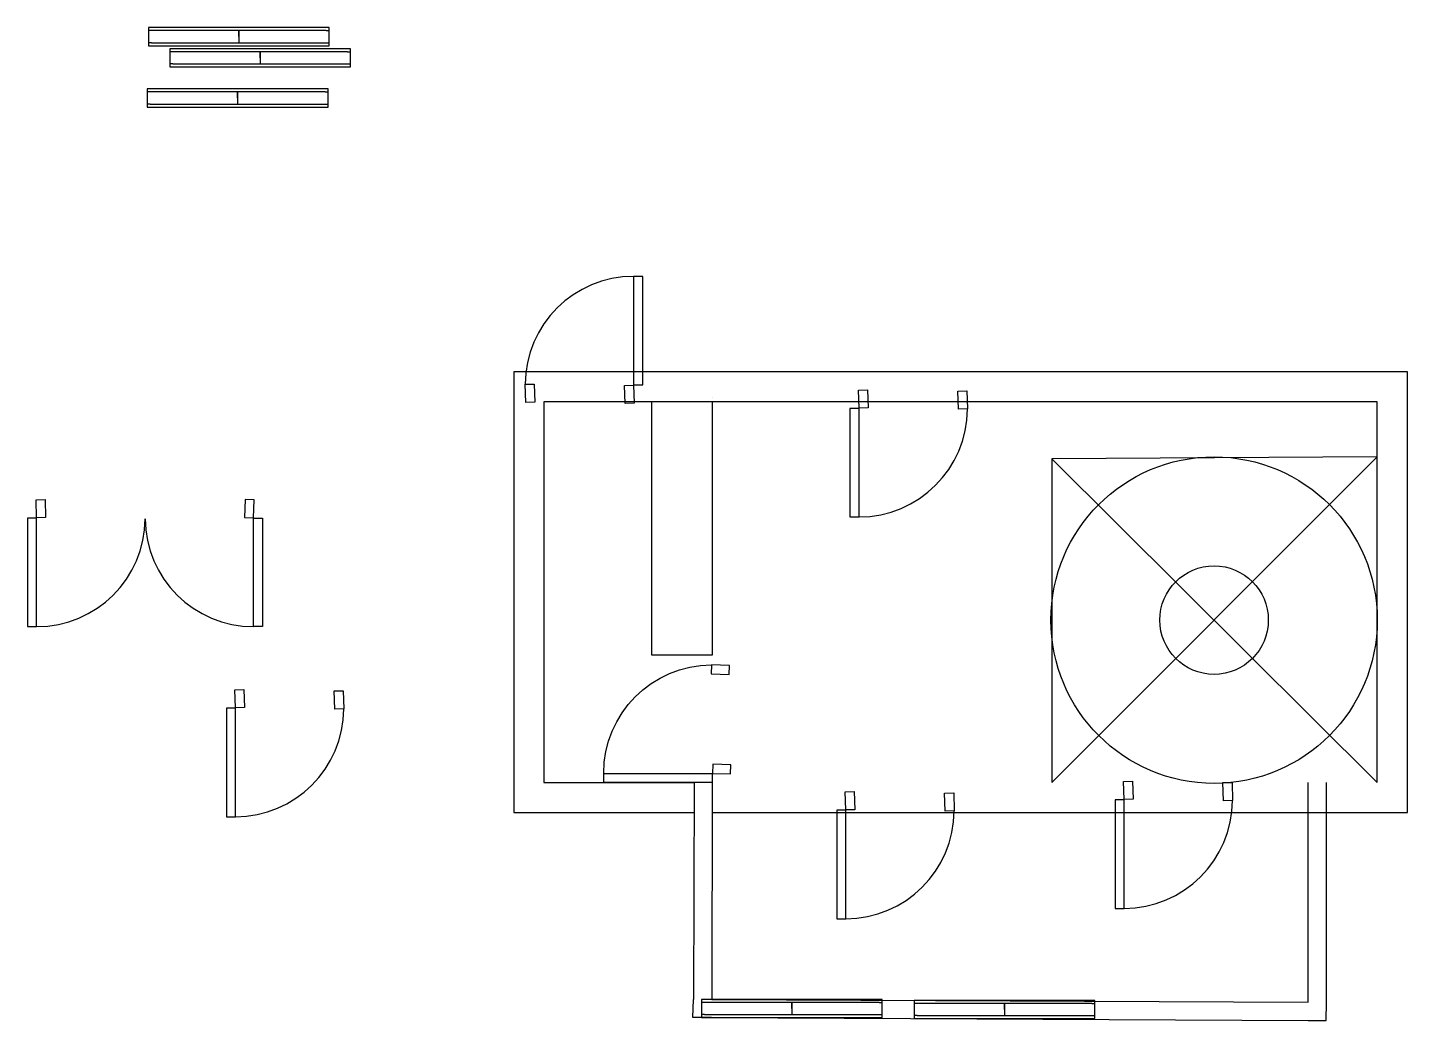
# Model space of a CAD drawing. Header units: inches. Extents: x 1717 to 3583, y 1548 to 3756.
# Drawn here: x 1717.2 to 2175.1, y 1548.5 to 1877.8 of the extents above.
import ezdxf

# ---------------------------------------------------------------- set-up
doc = ezdxf.new("R2010")
doc.units = ezdxf.units.IN
doc.layers.add('door and window', color=200, linetype='Continuous')

# ---------------------------------------------------------------- blocks, each defined once
blk = doc.blocks.new('window1')
at = {"layer": 'door and window'}
for p, q in [((1817.3, 1871.82), (1817.3, 1877.82)), ((1758.3, 1876.82), (1757.3, 1876.82)), ((1787.3, 1874.82), (1787.3, 1876.82)), ((1787.3, 1876.82), (1787.3, 1872.82)), ((1816.3, 1876.82), (1817.3, 1876.82)), ((1758.3, 1872.82), (1757.3, 1872.82)), ((1816.3, 1872.82), (1817.3, 1872.82))]:
    blk.add_line(p, q, dxfattribs=at)
blk.add_lwpolyline([(1757.3, 1871.82), (1817.3, 1871.82), (1817.3, 1877.82), (1757.3, 1877.82)], close=True, dxfattribs=at)
blk.add_lwpolyline([(1757.3, 1871.82), (1817.3, 1871.82), (1817.3, 1877.82), (1757.3, 1877.82)], close=True, dxfattribs=at)
for points in [[(1816.3, 1876.82), (1758.3, 1876.82)], [(1758.3, 1872.82), (1816.3, 1872.82)]]:
    blk.add_lwpolyline(points, dxfattribs=at)
blk = doc.blocks.new('door1')
at = {"layer": 'door and window'}
for points in [[(-33, 0.38), (-36, 0.29), (-36.18, 6.29), (-33.18, 6.38)], [(33, 0.38), (36, 0.29), (36.18, 6.29), (33.18, 6.38)], [(-36, -35.8), (-36, 0.2), (-39, 0.2), (-39, -35.8)], [(36, -35.8), (36, 0.2), (39, 0.2), (39, -35.8)]]:
    blk.add_lwpolyline(points, close=True, dxfattribs=at)
for centre, start, end in [((-36, 0.2), 270, 359.677), ((36, 0.2), 180.323, 270)]:
    blk.add_arc(centre, 36, start, end, dxfattribs=at)
blk = doc.blocks.new('door2')
at = {"layer": 'door and window'}
for points in [[(3.18, -5.91), (0.18, -6), (0, 0), (3, 0.09)], [(36.18, -6.29), (33.18, -6.38), (33, -0.39), (36, -0.29)], [(0.18, -42.09), (0.18, -6.09), (-2.82, -6.09), (-2.82, -42.09)]]:
    blk.add_lwpolyline(points, close=True, dxfattribs=at)
blk.add_arc((0.18, -6.09), 36, 270, 359.677, dxfattribs=at)

msp = doc.modelspace()

# ---------------------------------------------------------------- linework, layer by layer
for p, q in [((1944.49, 1755.1), (1944.49, 1755.1)), ((1924.39, 1669.62), (1924.39, 1753.68)), ((1944.39, 1753.62), (1944.39, 1669.62)), ((2165.11, 1735.44), (2057.11, 1734.79)), ((2057.11, 1627.44), (2165.11, 1735.44)), ((2057.11, 1734.79), (2057.11, 1627.44)), ((2057.11, 1734.79), (2165.11, 1627.44)), ((2165.11, 1627.44), (2165.11, 1735.44)), ((1944.39, 1669.62), (1924.39, 1669.62)), ((1938.39, 1627.46), (1938.23, 1555.46)), ((1944.39, 1627.44), (1944.23, 1555.44)), ((2142.23, 1554.49), (2142.23, 1627.44)), ((2148.23, 1554.49), (2148.23, 1627.44)), ((1944.23, 1555.44), (2142.23, 1554.49)), ((1944.2, 1549.44), (2142.2, 1548.49))]:
    msp.add_line(p, q)
for points in [[(1944.36, 1617.44), (2175.11, 1617.44), (2175.11, 1763.68), (1878.51, 1763.68), (1878.51, 1617.44), (1938.36, 1617.44)], [(2165.11, 1627.44), (2165.11, 1753.68), (1888.51, 1753.68), (1888.51, 1627.44), (1938.39, 1627.44)], [(1944.2, 1549.44), (1938, 1549.44), (1938.23, 1555.46)], [(2142.2, 1548.49), (2148.11, 1548.49), (2148.23, 1554.49)]]:
    msp.add_lwpolyline(points)
for radius in [54.16, 18]:
    msp.add_circle((2110.95, 1681.28), radius)
at = {"layer": 'door and window'}
for p, q in [((1757.9, 1856.47), (1756.9, 1856.47)), ((1786.9, 1854.47), (1786.9, 1856.47)), ((1786.9, 1856.47), (1786.9, 1852.47)), ((1815.9, 1856.47), (1816.9, 1856.47)), ((1816.9, 1851.47), (1816.9, 1857.47)), ((1757.9, 1852.47), (1756.9, 1852.47)), ((1815.9, 1852.47), (1816.9, 1852.47))]:
    msp.add_line(p, q, dxfattribs=at)
for points in [[(1756.9, 1851.47), (1816.9, 1851.47), (1816.9, 1857.47), (1756.9, 1857.47)], [(1756.9, 1851.47), (1816.9, 1851.47), (1816.9, 1857.47), (1756.9, 1857.47)], [(1918.33, 1795.3), (1918.33, 1759.3), (1921.33, 1759.3), (1921.33, 1795.3)], [(1918.33, 1795.3), (1918.33, 1759.3), (1921.33, 1759.3), (1921.33, 1795.3)], [(1882.33, 1759.5), (1885.33, 1759.59), (1885.51, 1753.59), (1882.51, 1753.5)], [(1882.33, 1759.5), (1885.33, 1759.59), (1885.51, 1753.59), (1882.51, 1753.5)], [(1915.33, 1759.11), (1918.33, 1759.21), (1918.51, 1753.21), (1915.52, 1753.12)], [(1915.33, 1759.11), (1918.33, 1759.21), (1918.51, 1753.21), (1915.52, 1753.12)], [(1996.12, 1751.69), (1993.12, 1751.6), (1992.94, 1757.6), (1995.93, 1757.69)], [(2029.12, 1751.31), (2026.12, 1751.22), (2025.94, 1757.21), (2028.94, 1757.31)], [(1993.12, 1715.51), (1993.12, 1751.51), (1990.12, 1751.51), (1990.12, 1715.51)], [(1789.15, 1652.23), (1786.15, 1652.14), (1785.97, 1658.14), (1788.97, 1658.23)], [(1822.15, 1651.85), (1819.15, 1651.76), (1818.97, 1657.76), (1821.97, 1657.85)], [(1786.15, 1616.05), (1786.15, 1652.05), (1783.15, 1652.05), (1783.15, 1616.05)], [(2084.08, 1621.83), (2081.08, 1621.74), (2080.9, 1627.74), (2083.89, 1627.83)], [(2117.08, 1621.45), (2114.08, 1621.36), (2113.9, 1627.35), (2116.9, 1627.44)], [(1991.71, 1618.37), (1988.71, 1618.28), (1988.53, 1624.27), (1991.53, 1624.36)], [(2024.71, 1617.98), (2021.71, 1617.89), (2021.53, 1623.89), (2024.53, 1623.98)], [(2081.08, 1585.65), (2081.08, 1621.65), (2078.08, 1621.65), (2078.08, 1585.65)], [(1988.71, 1582.19), (1988.71, 1618.19), (1985.71, 1618.19), (1985.71, 1582.19)]]:
    msp.add_lwpolyline(points, close=True, dxfattribs=at)
for points in [[(1815.9, 1856.47), (1757.9, 1856.47)], [(1757.9, 1852.47), (1815.9, 1852.47)]]:
    msp.add_lwpolyline(points, dxfattribs=at)
for centre, start, end in [((1918.33, 1759.3), 90, 179.677), ((1918.33, 1759.3), 90, 179.677), ((1993.12, 1751.51), 270, 359.677), ((1786.15, 1652.05), 270, 359.677), ((2081.08, 1621.65), 270, 359.677), ((1988.71, 1618.19), 270, 359.677)]:
    msp.add_arc(centre, 36, start, end, dxfattribs=at)

# ---------------------------------------------------------------- block references
for name, p in [('window1', (0, 0)), ('window1', (7.09, -7.05)), ('door1', (1756.19, 1714.91)), ('window1', (183.5, -322.42)), ('window1', (254.11, -322.73))]:
    msp.add_blockref(name, p, dxfattribs=at)
at = {"layer": 'door and window', "xscale": -1, "rotation": 270.0165248084571}
msp.add_blockref('door2', (1950.47, 1630.26), dxfattribs=at)

doc.saveas('drawing.dxf')
